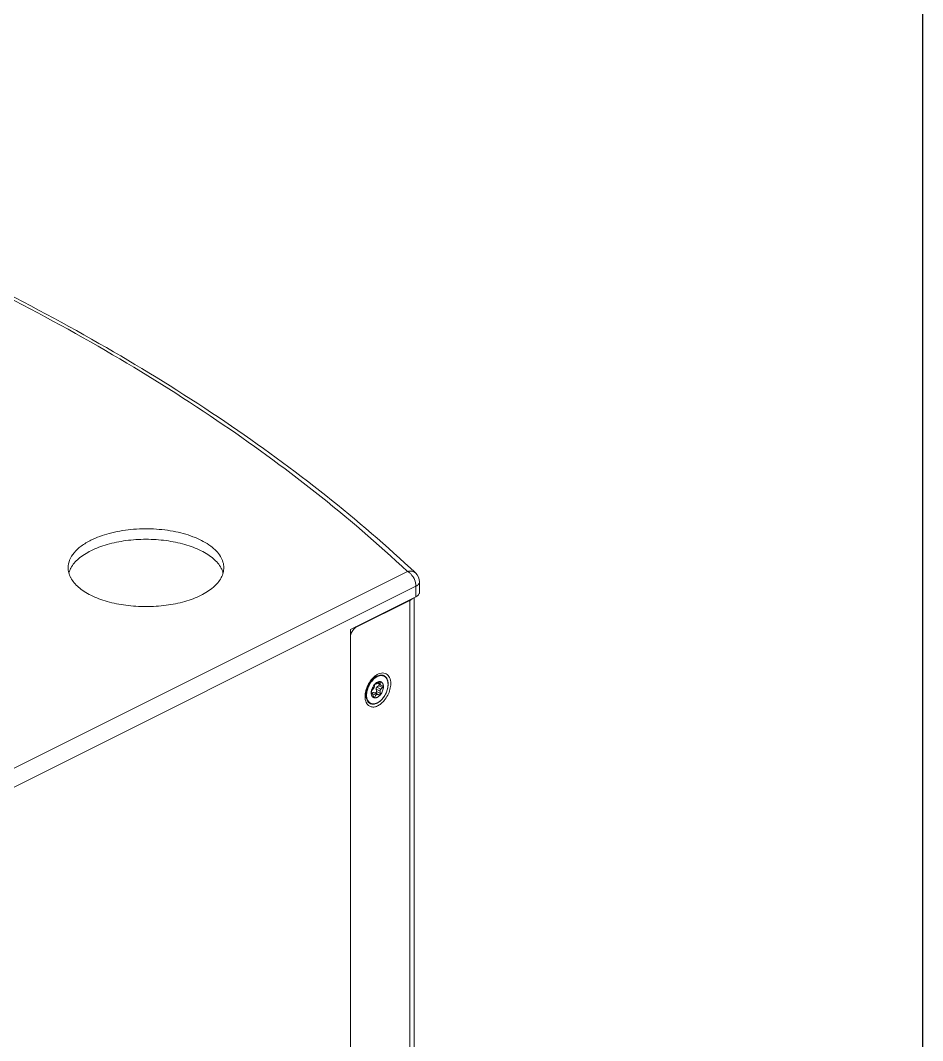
# Model space of a CAD drawing. Header units: millimetres. Extents: x 1177 to 4296, y 93 to 2298.
# Drawn here: x 4072.5 to 4295.7, y 1557.7 to 1809.9 of the extents above; entities that cross this region are included whole.
import ezdxf

# ---------------------------------------------------------------- set-up
doc = ezdxf.new("R2010")
doc.units = ezdxf.units.MM
doc.header["$LTSCALE"] = 0.1
doc.layers.get('0').update_dxf_attribs({"lineweight": 13})
doc.layers.add('图框', color=7, linetype='Continuous')

# ---------------------------------------------------------------- blocks, each defined once
blk = doc.blocks.new('A4-H')
at = {"layer": '图框'}
blk.add_lwpolyline([(0, 210.021), (297, 210.021), (297, 0), (0, 0)], close=True, dxfattribs=at)

msp = doc.modelspace()

# ---------------------------------------------------------------- linework, layer by layer
for p, q in [((3893.6, 1536.33), (4168.25, 1673.65)), ((4170.32, 1673.24), (4170.31, 1673.24)), ((3895.72, 1532.67), (4170.38, 1670)), ((4170.38, 1670), (4170.38, 1667.4)), ((4171.26, 1671.06), (4171.26, 1668.46)), ((4170.38, 1667.4), (4154.17, 1659.29)), ((4168.89, 1666.49), (4155.58, 1659.84)), ((4168.73, 1666.57), (4168.89, 1666.49)), ((4168.89, 1245.61), (4168.89, 1666.49)), ((4169.91, 1246.84), (4169.91, 1667.17)), ((4155.58, 1659.84), (4155.42, 1659.92)), ((4154.17, 1236.67), (4154.17, 1659.29))]:
    msp.add_line(p, q)
at = {"lineweight": 9}
for p, q in [((4160.73, 1645.02), (4161.68, 1644.54)), ((4160.79, 1645.99), (4161.67, 1645.55)), ((4160.98, 1646.1), (4161.5, 1645.84)), ((4162.13, 1644.92), (4161.18, 1645.4)), ((4161.58, 1646.22), (4161.38, 1646.31)), ((4161.67, 1645.55), (4161.68, 1645.54)), ((4161.68, 1645.54), (4161.95, 1645.42)), ((4161.95, 1645.42), (4162.13, 1645.33)), ((4162.13, 1645.33), (4162.13, 1645.33)), ((4159.35, 1643.56), (4159.53, 1643.47)), ((4159.35, 1643.56), (4159.54, 1643.47)), ((4159.37, 1643.54), (4159.37, 1643.54)), ((4159.54, 1643.47), (4159.53, 1643.47)), ((4159.54, 1643.47), (4160.42, 1643.03)), ((4159.84, 1643.69), (4160.79, 1643.21)), ((4160.2, 1642.6), (4159.87, 1642.76)), ((4161.29, 1643.15), (4160.34, 1643.62)), ((4160.55, 1644.54), (4161.5, 1644.06)), ((4161.58, 1643.49), (4160.63, 1643.97))]:
    msp.add_line(p, q, dxfattribs=at)
for centre, radius, start, end in [((4090.54, 1671.5), 6.27, 151.8175, 152.4382), ((4116.68, 1671.5), 6.26, 27.5733, 28.1834), ((3948.52, 1437.33), 323.8, 46.7662, 47.0805), ((4168.26, 1671.06), 3, 359.9969, 46.7984), ((4090.54, 1675.03), 6.26, 207.5733, 208.1829), ((4116.68, 1675.03), 6.27, 331.8168, 332.4383)]:
    msp.add_arc(centre, radius, start, end)
for centre, radius, start, end in [((4163.14, 1644.09), 4.68, 125.9195, 126.8807), ((4163.06, 1644.19), 4.56, 124.9729, 125.9191), ((4162.18, 1644.94), 3.03, 116.5654, 116.9356), ((4162.63, 1643.51), 3.33, 144.9389, 145.5387), ((4165.75, 1640.15), 5.99, 131.7094, 132.8126), ((4161.61, 1643.64), 2.31, 178.8234, 179.9966), ((4161.53, 1643.64), 2.23, 179.9959, 181.4627), ((4162.05, 1643.61), 2.75, 171.9305, 172.7895), ((4153.95, 1630.93), 13.72, 65.9909, 66.7516), ((4159.36, 1630.54), 12.75, 82.798, 83.5676), ((4158.45, 1623.52), 19.83, 81.77, 82.737), ((4167.63, 1644.72), 6.17, 186.1001, 186.6105), ((4159.68, 1642.3), 1.46, 232.5669, 243.3973), ((4159.49, 1643.82), 2.98, 295.6855, 296.5666), ((4159.39, 1643.92), 3.15, 296.5668, 297.4462)]:
    msp.add_arc(centre, radius, start, end, dxfattribs=at)
for points, knots in [([(4168.25, 1673.65), (4153.66, 1687.38), (4129.17, 1706.46), (4093.32, 1728.83), (4063.25, 1744.98), (4030.89, 1759.98), (3984.1, 1778.65), (3947.32, 1790.15), (3922.12, 1796.87)], [0, 0, 0, 0, 0.216325, 0.333385, 0.456228, 0.584647, 0.71835, 1, 1, 1, 1]), ([(4169.02, 1674.46), (4161.83, 1681.14), (4146.46, 1694.2), (4121.29, 1712.37), (4093.56, 1729.55), (4063.41, 1745.65), (4031, 1760.59), (3984.2, 1779.19), (3947.43, 1790.65), (3922.25, 1797.35)], [0, 0, 0, 0, 0.105755, 0.217218, 0.334405, 0.457246, 0.585549, 0.71903, 1, 1, 1, 1]), ([(4122.86, 1674.57), (4122.86, 1675.04), (4122.71, 1676.03), (4122.06, 1677.44), (4121.01, 1678.77), (4119.02, 1680.49), (4115.65, 1682.25), (4110.85, 1683.63), (4105.46, 1684.28), (4099.92, 1684.15), (4094.68, 1683.24), (4091.44, 1682.09), (4090, 1681.37)], [0, 0, 0, 0, 0.038301, 0.078936, 0.123707, 0.173661, 0.289903, 0.425612, 0.573776, 0.725202, 0.870157, 1, 1, 1, 1]), ([(4090, 1681.37), (4089.16, 1680.95), (4087.65, 1680.06), (4085.82, 1678.4), (4084.64, 1676.56), (4084.36, 1675.2), (4084.36, 1674.57)], [0, 0, 0, 0, 0.302467, 0.565523, 0.793419, 1, 1, 1, 1]), ([(4122.2, 1674.46), (4121.73, 1675.34), (4120.65, 1676.57), (4118.86, 1677.89), (4116.55, 1679.19), (4113.11, 1680.46), (4108.52, 1681.38), (4103.61, 1681.7), (4098.7, 1681.38), (4094.11, 1680.46), (4091.27, 1679.41), (4090, 1678.77)], [0, 0, 0, 0, 0.086915, 0.137297, 0.192397, 0.31552, 0.452228, 0.596196, 0.740165, 0.876875, 1, 1, 1, 1]), ([(4090, 1678.77), (4088.91, 1678.23), (4087, 1677.05), (4085.49, 1675.34), (4085.02, 1674.46)], [0, 0, 0, 0, 0.547767, 1, 1, 1, 1]), ([(4084.36, 1674.57), (4084.36, 1674.15), (4084.47, 1673.31), (4084.78, 1672.52), (4084.98, 1672.13)], [0, 0, 0, 0, 0.488635, 1, 1, 1, 1]), ([(4084.98, 1674.4), (4084.94, 1674.31), (4084.76, 1673.95), (4084.62, 1673.57), (4084.54, 1673.28)], [0, 0, 0, 0, 0.256107, 1, 1, 1, 1]), ([(4122.24, 1672.13), (4122.43, 1672.52), (4122.75, 1673.31), (4122.86, 1674.15), (4122.86, 1674.57)], [0, 0, 0, 0, 0.511337, 1, 1, 1, 1]), ([(4122.68, 1673.28), (4122.65, 1673.37), (4122.54, 1673.76), (4122.38, 1674.13), (4122.24, 1674.4)], [0, 0, 0, 0, 0.244721, 1, 1, 1, 1]), ([(4170.31, 1673.24), (4170.06, 1673.48), (4169.37, 1673.81), (4168.63, 1673.75), (4168.26, 1673.66)], [0, 0, 0, 0, 0.474158, 1, 1, 1, 1]), ([(4168.26, 1673.66), (4168.33, 1673.62), (4168.63, 1673.45), (4168.89, 1673.23), (4169.07, 1673.05)], [0, 0, 0, 0, 0.234075, 1, 1, 1, 1]), ([(4169.07, 1673.05), (4169.14, 1672.98), (4169.4, 1672.7), (4169.62, 1672.39), (4169.76, 1672.14)], [0, 0, 0, 0, 0.243015, 1, 1, 1, 1]), ([(4085.02, 1672.08), (4085.49, 1671.19), (4086.57, 1669.97), (4088.36, 1668.65), (4090.67, 1667.34), (4094.11, 1666.07), (4098.7, 1665.15), (4103.61, 1664.83), (4108.52, 1665.15), (4113.11, 1666.07), (4115.95, 1667.12), (4117.22, 1667.76)], [0, 0, 0, 0, 0.086915, 0.137297, 0.192397, 0.315519, 0.452227, 0.596196, 0.740165, 0.876874, 1, 1, 1, 1]), ([(4117.22, 1667.76), (4118.31, 1668.3), (4120.22, 1669.48), (4121.73, 1671.19), (4122.2, 1672.07)], [0, 0, 0, 0, 0.547766, 1, 1, 1, 1]), ([(4169.76, 1672.14), (4169.86, 1671.97), (4170.19, 1671.3), (4170.38, 1670.55), (4170.38, 1670)], [0, 0, 0, 0, 0.261389, 1, 1, 1, 1]), ([(4170.38, 1670), (4170.51, 1670.06), (4170.75, 1670.2), (4171.03, 1670.46), (4171.22, 1670.75), (4171.26, 1670.96), (4171.26, 1671.06)], [0, 0, 0, 0, 0.301645, 0.56535, 0.793487, 1, 1, 1, 1]), ([(4171.26, 1668.46), (4171.26, 1668.36), (4171.22, 1668.15), (4171.03, 1667.86), (4170.75, 1667.6), (4170.51, 1667.46), (4170.38, 1667.4)], [0, 0, 0, 0, 0.206513, 0.43465, 0.698355, 1, 1, 1, 1]), ([(4168.89, 1666.49), (4168.96, 1666.53), (4169.21, 1666.67), (4169.44, 1666.84), (4169.58, 1666.99)], [0, 0, 0, 0, 0.272777, 1, 1, 1, 1]), ([(4155.58, 1659.84), (4155.49, 1659.79), (4155.08, 1659.54), (4154.77, 1659.15), (4154.58, 1658.83)], [0, 0, 0, 0, 0.226557, 1, 1, 1, 1]), ([(4154.59, 1658.84), (4154.59, 1658.84), (4154.58, 1658.84), (4154.58, 1658.83), (4154.48, 1658.67), (4154.37, 1658.43), (4154.29, 1658.18), (4154.28, 1658.12), (4154.26, 1658.07), (4154.25, 1658.02), (4154.23, 1657.96), (4154.21, 1657.88), (4154.19, 1657.8), (4154.17, 1657.71)], [-0.013778, -0.013778, -0.013778, -0.013778, 0, 0, 0, 0.75249, 1, 1, 1, 1.204931, 1.204931, 1.204931, 1.541823, 1.541823, 1.541823, 1.541823])]:
    msp.add_open_spline(points, degree=3, knots=knots)
for points, knots in [([(4157.78, 1642.74), (4157.78, 1643.21), (4157.92, 1644.19), (4158.45, 1645.58), (4159.25, 1646.85), (4159.95, 1647.55), (4160.33, 1647.83)], [0, 0, 0, 0, 0.240922, 0.500003, 0.75907, 1, 1, 1, 1]), ([(4159.91, 1647.19), (4159.88, 1647.16), (4159.74, 1647.03), (4159.61, 1646.89), (4159.52, 1646.79)], [0, 0, 0, 0, 0.245484, 1, 1, 1, 1]), ([(4160.47, 1647.61), (4160.43, 1647.58), (4160.23, 1647.45), (4160.04, 1647.31), (4159.91, 1647.19)], [0, 0, 0, 0, 0.24203, 1, 1, 1, 1]), ([(4160.81, 1647.64), (4160.66, 1647.57), (4160.38, 1647.4), (4160.13, 1647.19), (4160, 1647.08)], [0, 0, 0, 0, 0.483613, 1, 1, 1, 1]), ([(4160.45, 1647.92), (4160.67, 1648.07), (4161.1, 1648.32), (4161.79, 1648.54), (4162.45, 1648.55), (4163.04, 1648.36), (4163.53, 1647.97), (4163.89, 1647.4), (4164.1, 1646.7), (4164.15, 1646.19), (4164.15, 1645.92)], [0, 0, 0, 0, 0.143043, 0.271444, 0.387278, 0.495975, 0.605408, 0.723213, 0.854444, 1, 1, 1, 1]), ([(4160.75, 1647.77), (4160.73, 1647.76), (4160.63, 1647.71), (4160.54, 1647.66), (4160.47, 1647.61)], [0, 0, 0, 0, 0.245343, 1, 1, 1, 1]), ([(4162.47, 1647.88), (4162.41, 1647.91), (4162.29, 1647.96), (4162.09, 1648.01), (4161.88, 1648.04), (4161.58, 1648.04), (4161.2, 1647.96), (4160.9, 1647.84), (4160.75, 1647.77)], [0, 0, 0, 0, 0.113031, 0.227421, 0.344446, 0.465219, 0.72105, 1, 1, 1, 1]), ([(4160.82, 1641.15), (4161, 1641.24), (4161.36, 1641.47), (4161.86, 1641.91), (4162.31, 1642.43), (4162.71, 1643.04), (4163.04, 1643.69), (4163.28, 1644.37), (4163.44, 1645.05), (4163.49, 1645.71), (4163.44, 1646.32), (4163.3, 1646.86), (4163.09, 1647.24), (4162.88, 1647.49), (4162.7, 1647.64), (4162.51, 1647.76), (4162.3, 1647.84), (4162.07, 1647.9), (4161.75, 1647.92), (4161.32, 1647.86), (4160.99, 1647.73), (4160.82, 1647.65)], [0, 0, 0, 0, 0.063265, 0.131823, 0.204585, 0.280032, 0.356417, 0.431911, 0.504761, 0.573445, 0.636852, 0.694489, 0.746724, 0.771287, 0.795134, 0.818602, 0.84206, 0.865879, 0.890399, 0.942508, 1, 1, 1, 1]), ([(4162.47, 1647.88), (4162.58, 1647.82), (4162.8, 1647.68), (4163.06, 1647.39), (4163.27, 1647.04), (4163.41, 1646.62), (4163.49, 1646.16), (4163.51, 1645.66), (4163.47, 1645.14), (4163.36, 1644.6), (4163.2, 1644.06), (4162.98, 1643.52), (4162.71, 1643.01), (4162.4, 1642.52), (4162.05, 1642.08), (4161.67, 1641.7), (4161.27, 1641.37), (4160.98, 1641.2), (4160.84, 1641.12)], [0, 0, 0, 0, 0.04635, 0.094125, 0.144538, 0.198443, 0.256269, 0.318041, 0.383438, 0.45187, 0.522543, 0.594532, 0.666834, 0.738429, 0.808338, 0.87568, 0.939728, 1, 1, 1, 1]), ([(4159.52, 1646.79), (4159.39, 1646.65), (4159.16, 1646.35), (4158.84, 1645.88), (4158.57, 1645.37), (4158.35, 1644.84), (4158.18, 1644.3), (4158.07, 1643.76), (4158.02, 1643.24), (4158.03, 1642.9), (4158.04, 1642.74)], [0, 0, 0, 0, 0.126284, 0.255734, 0.386577, 0.516975, 0.645108, 0.76927, 0.887962, 1, 1, 1, 1]), ([(4159.62, 1646.69), (4159.49, 1646.55), (4159.25, 1646.24), (4158.93, 1645.75), (4158.66, 1645.22), (4158.44, 1644.66), (4158.28, 1644.11), (4158.19, 1643.55), (4158.16, 1643.02), (4158.19, 1642.68), (4158.21, 1642.52)], [0, 0, 0, 0, 0.127491, 0.258267, 0.390299, 0.521487, 0.64978, 0.77329, 0.890419, 1, 1, 1, 1]), ([(4159.33, 1644), (4159.35, 1644.12), (4159.4, 1644.36), (4159.52, 1644.72), (4159.68, 1645.07), (4159.81, 1645.29), (4159.89, 1645.4)], [0, 0, 0, 0, 0.241715, 0.492248, 0.746727, 1, 1, 1, 1]), ([(4159.46, 1644.26), (4159.52, 1644.29), (4159.62, 1644.37), (4159.76, 1644.51), (4159.89, 1644.68), (4159.99, 1644.87), (4160.07, 1645.07), (4160.12, 1645.28), (4160.13, 1645.47), (4160.12, 1645.6), (4160.11, 1645.66)], [0, 0, 0, 0, 0.115637, 0.240562, 0.372008, 0.506398, 0.639871, 0.768657, 0.889478, 1, 1, 1, 1]), ([(4159.53, 1644.47), (4159.57, 1644.55), (4159.62, 1644.71), (4159.69, 1644.87), (4159.72, 1644.95)], [0, 0, 0, 0, 0.515876, 1, 1, 1, 1]), ([(4160, 1647.08), (4159.97, 1647.05), (4159.84, 1646.93), (4159.71, 1646.8), (4159.62, 1646.69)], [0, 0, 0, 0, 0.245479, 1, 1, 1, 1]), ([(4159.72, 1644.95), (4159.73, 1644.99), (4159.79, 1645.13), (4159.86, 1645.28), (4159.91, 1645.38)], [0, 0, 0, 0, 0.253873, 1, 1, 1, 1]), ([(4159.91, 1645.43), (4159.93, 1645.46), (4160.01, 1645.57), (4160.1, 1645.68), (4160.17, 1645.76)], [0, 0, 0, 0, 0.253987, 1, 1, 1, 1]), ([(4159.91, 1645.38), (4159.93, 1645.42), (4159.98, 1645.5), (4160.04, 1645.58), (4160.1, 1645.65), (4160.14, 1645.69), (4160.17, 1645.71), (4160.19, 1645.73), (4160.2, 1645.73)], [0, 0, 0, 0, 0.273641, 0.574888, 0.714236, 0.83469, 0.930719, 1, 1, 1, 1]), ([(4162.34, 1645.16), (4162.34, 1644.99), (4162.3, 1644.64), (4162.16, 1644.13), (4161.92, 1643.63), (4161.62, 1643.19), (4161.26, 1642.82), (4160.93, 1642.58), (4160.66, 1642.46), (4160.47, 1642.41), (4160.28, 1642.38), (4160.16, 1642.39), (4160.1, 1642.4)], [0, 0, 0, 0, 0.128809, 0.266666, 0.408304, 0.547874, 0.679834, 0.799848, 0.854727, 0.906117, 0.954336, 1, 1, 1, 1]), ([(4160.17, 1645.76), (4160.27, 1645.87), (4160.48, 1646.06), (4160.77, 1646.24), (4161.01, 1646.34), (4161.17, 1646.39), (4161.34, 1646.41), (4161.45, 1646.41), (4161.5, 1646.41)], [0, 0, 0, 0, 0.288312, 0.551739, 0.673309, 0.788096, 0.896657, 1, 1, 1, 1]), ([(4160.2, 1645.73), (4160.22, 1645.74), (4160.29, 1645.77), (4160.37, 1645.79), (4160.42, 1645.8)], [0, 0, 0, 0, 0.234293, 1, 1, 1, 1]), ([(4160.42, 1645.8), (4160.45, 1645.81), (4160.5, 1645.83), (4160.59, 1645.87), (4160.69, 1645.92), (4160.75, 1645.96), (4160.79, 1645.99)], [0, 0, 0, 0, 0.174041, 0.406426, 0.687634, 1, 1, 1, 1]), ([(4160.73, 1645.02), (4160.7, 1644.99), (4160.64, 1644.92), (4160.57, 1644.8), (4160.54, 1644.67), (4160.54, 1644.58), (4160.55, 1644.54)], [0, 0, 0, 0, 0.252147, 0.50318, 0.752544, 1, 1, 1, 1]), ([(4161.18, 1645.4), (4161.14, 1645.37), (4160.99, 1645.25), (4160.84, 1645.12), (4160.73, 1645.02)], [0, 0, 0, 0, 0.249747, 1, 1, 1, 1]), ([(4160.79, 1645.99), (4160.83, 1646.01), (4161, 1646.11), (4161.17, 1646.21), (4161.29, 1646.28)], [0, 0, 0, 0, 0.248883, 1, 1, 1, 1]), ([(4161.23, 1645.77), (4161.24, 1645.76), (4161.26, 1645.74), (4161.29, 1645.69), (4161.3, 1645.64), (4161.3, 1645.57), (4161.26, 1645.48), (4161.21, 1645.42), (4161.18, 1645.4)], [0, 0, 0, 0, 0.115359, 0.230174, 0.347259, 0.468733, 0.726294, 1, 1, 1, 1]), ([(4161.29, 1646.28), (4161.32, 1646.29), (4161.36, 1646.31), (4161.43, 1646.33), (4161.49, 1646.34), (4161.53, 1646.33), (4161.55, 1646.32)], [0, 0, 0, 0, 0.300242, 0.57566, 0.811056, 1, 1, 1, 1]), ([(4161.5, 1645.84), (4161.49, 1645.81), (4161.49, 1645.75), (4161.52, 1645.67), (4161.59, 1645.6), (4161.64, 1645.56), (4161.67, 1645.55)], [0, 0, 0, 0, 0.237288, 0.472424, 0.723454, 1, 1, 1, 1]), ([(4161.5, 1646.41), (4161.55, 1646.4), (4161.63, 1646.38), (4161.76, 1646.34), (4161.88, 1646.27), (4161.95, 1646.22), (4161.98, 1646.18)], [0, 0, 0, 0, 0.253285, 0.50163, 0.749143, 1, 1, 1, 1]), ([(4161.58, 1646.22), (4161.57, 1646.19), (4161.54, 1646.06), (4161.51, 1645.94), (4161.5, 1645.84)], [0, 0, 0, 0, 0.244334, 1, 1, 1, 1]), ([(4164.15, 1645.92), (4164.15, 1645.44), (4164, 1644.44), (4163.45, 1643.02), (4162.62, 1641.75), (4161.9, 1641.05), (4161.52, 1640.77)], [0, 0, 0, 0, 0.241611, 0.501415, 0.76046, 1, 1, 1, 1]), ([(4161.55, 1646.32), (4161.55, 1646.32), (4161.57, 1646.31), (4161.58, 1646.28), (4161.59, 1646.25), (4161.58, 1646.23), (4161.58, 1646.22)], [0, 0, 0, 0, 0.241904, 0.472848, 0.720057, 1, 1, 1, 1]), ([(4162.13, 1644.92), (4162.1, 1644.9), (4161.97, 1644.8), (4161.85, 1644.7), (4161.77, 1644.62)], [0, 0, 0, 0, 0.249785, 1, 1, 1, 1]), ([(4161.98, 1646.18), (4162.04, 1646.13), (4162.15, 1645.99), (4162.26, 1645.75), (4162.33, 1645.47), (4162.34, 1645.27), (4162.34, 1645.16)], [0, 0, 0, 0, 0.219653, 0.457363, 0.717236, 1, 1, 1, 1]), ([(4162.13, 1645.33), (4162.15, 1645.32), (4162.18, 1645.3), (4162.22, 1645.26), (4162.24, 1645.21), (4162.25, 1645.17), (4162.25, 1645.15)], [0, 0, 0, 0, 0.253344, 0.500133, 0.746624, 1, 1, 1, 1]), ([(4162.25, 1645.15), (4162.25, 1645.13), (4162.24, 1645.08), (4162.21, 1645), (4162.16, 1644.95), (4162.13, 1644.92)], [0, 0, 0, 0, 0.235347, 0.482572, 1, 1, 1, 1]), ([(4158.33, 1640.82), (4158.24, 1640.94), (4157.89, 1641.52), (4157.78, 1642.22), (4157.78, 1642.74)], [0, 0, 0, 0, 0.224402, 1, 1, 1, 1]), ([(4158.04, 1642.74), (4158.06, 1642.57), (4158.11, 1642.24), (4158.27, 1641.8), (4158.46, 1641.48), (4158.64, 1641.27), (4158.74, 1641.18), (4158.8, 1641.14)], [0, 0, 0, 0, 0.280678, 0.538835, 0.776684, 0.889751, 1, 1, 1, 1]), ([(4158.21, 1642.52), (4158.24, 1642.36), (4158.31, 1642.05), (4158.48, 1641.69), (4158.64, 1641.45), (4158.78, 1641.3), (4158.94, 1641.17), (4159.1, 1641.06), (4159.29, 1640.98), (4159.48, 1640.92), (4159.68, 1640.89), (4159.97, 1640.89), (4160.35, 1640.95), (4160.64, 1641.06), (4160.78, 1641.13)], [0, 0, 0, 0, 0.140907, 0.270048, 0.330899, 0.389747, 0.447134, 0.503687, 0.560085, 0.61702, 0.675146, 0.735047, 0.861785, 1, 1, 1, 1]), ([(4159.3, 1643.69), (4159.3, 1643.71), (4159.31, 1643.8), (4159.31, 1643.89), (4159.32, 1643.95)], [0, 0, 0, 0, 0.245184, 1, 1, 1, 1]), ([(4160.1, 1642.4), (4160.04, 1642.41), (4159.93, 1642.44), (4159.77, 1642.52), (4159.64, 1642.63), (4159.52, 1642.78), (4159.43, 1642.95), (4159.33, 1643.21), (4159.31, 1643.43), (4159.3, 1643.58)], [0, 0, 0, 0, 0.112144, 0.222945, 0.335495, 0.452637, 0.576612, 0.708875, 1, 1, 1, 1]), ([(4159.33, 1643.69), (4159.33, 1643.73), (4159.34, 1643.82), (4159.36, 1643.91), (4159.37, 1643.95)], [0, 0, 0, 0, 0.49396, 1, 1, 1, 1]), ([(4159.35, 1643.56), (4159.35, 1643.57), (4159.34, 1643.59), (4159.33, 1643.63), (4159.33, 1643.66), (4159.33, 1643.69)], [0, 0, 0, 0, 0.180597, 0.408876, 1, 1, 1, 1]), ([(4159.37, 1643.54), (4159.36, 1643.55), (4159.36, 1643.55), (4159.35, 1643.56), (4159.35, 1643.56)], [0, 0, 0, 0, 0.214679, 1, 1, 1, 1]), ([(4159.37, 1643.95), (4159.38, 1644), (4159.43, 1644.17), (4159.49, 1644.34), (4159.53, 1644.47)], [0, 0, 0, 0, 0.24812, 1, 1, 1, 1]), ([(4159.63, 1643.65), (4159.6, 1643.64), (4159.54, 1643.59), (4159.49, 1643.53), (4159.47, 1643.5)], [0, 0, 0, 0, 0.491676, 1, 1, 1, 1]), ([(4159.72, 1643.17), (4159.71, 1643.21), (4159.68, 1643.28), (4159.64, 1643.35), (4159.61, 1643.4), (4159.58, 1643.44), (4159.56, 1643.46), (4159.54, 1643.47)], [0, 0, 0, 0, 0.32919, 0.612775, 0.732587, 0.836651, 1, 1, 1, 1]), ([(4159.84, 1643.69), (4159.8, 1643.69), (4159.73, 1643.69), (4159.66, 1643.67), (4159.63, 1643.65)], [0, 0, 0, 0, 0.507703, 1, 1, 1, 1]), ([(4159.91, 1642.66), (4159.9, 1642.7), (4159.83, 1642.87), (4159.76, 1643.04), (4159.72, 1643.17)], [0, 0, 0, 0, 0.252572, 1, 1, 1, 1]), ([(4160.34, 1643.62), (4160.3, 1643.63), (4160.13, 1643.65), (4159.96, 1643.67), (4159.84, 1643.69)], [0, 0, 0, 0, 0.254793, 1, 1, 1, 1]), ([(4160.03, 1642.51), (4160, 1642.53), (4159.97, 1642.56), (4159.93, 1642.61), (4159.92, 1642.64), (4159.91, 1642.66)], [0, 0, 0, 0, 0.453872, 0.717726, 1, 1, 1, 1]), ([(4160.2, 1642.6), (4160.19, 1642.58), (4160.17, 1642.55), (4160.14, 1642.52), (4160.1, 1642.5), (4160.07, 1642.5), (4160.04, 1642.51), (4160.03, 1642.51)], [0, 0, 0, 0, 0.285229, 0.534625, 0.650237, 0.763798, 1, 1, 1, 1]), ([(4160.42, 1643.03), (4160.4, 1642.99), (4160.32, 1642.85), (4160.25, 1642.71), (4160.2, 1642.6)], [0, 0, 0, 0, 0.253652, 1, 1, 1, 1]), ([(4160.63, 1643.97), (4160.64, 1643.92), (4160.64, 1643.83), (4160.59, 1643.72), (4160.52, 1643.66), (4160.46, 1643.63), (4160.4, 1643.62), (4160.36, 1643.62), (4160.34, 1643.62)], [0, 0, 0, 0, 0.26219, 0.520208, 0.644916, 0.765571, 0.883413, 1, 1, 1, 1]), ([(4160.79, 1643.21), (4160.75, 1643.21), (4160.68, 1643.21), (4160.58, 1643.18), (4160.49, 1643.12), (4160.44, 1643.06), (4160.42, 1643.03)], [0, 0, 0, 0, 0.25391, 0.50015, 0.74593, 1, 1, 1, 1]), ([(4160.55, 1644.54), (4160.55, 1644.49), (4160.57, 1644.3), (4160.6, 1644.11), (4160.63, 1643.97)], [0, 0, 0, 0, 0.248696, 1, 1, 1, 1]), ([(4161.58, 1643.49), (4161.59, 1643.45), (4161.59, 1643.35), (4161.54, 1643.25), (4161.47, 1643.19), (4161.42, 1643.16), (4161.35, 1643.14), (4161.31, 1643.14), (4161.29, 1643.15)], [0, 0, 0, 0, 0.262176, 0.520191, 0.644891, 0.765572, 0.883371, 1, 1, 1, 1]), ([(4161.68, 1644.54), (4161.65, 1644.51), (4161.59, 1644.45), (4161.53, 1644.33), (4161.49, 1644.2), (4161.49, 1644.11), (4161.5, 1644.06)], [0, 0, 0, 0, 0.252147, 0.50318, 0.752544, 1, 1, 1, 1]), ([(4161.5, 1644.01), (4161.51, 1643.97), (4161.53, 1643.79), (4161.56, 1643.62), (4161.58, 1643.49)], [0, 0, 0, 0, 0.248908, 1, 1, 1, 1]), ([(4161.52, 1640.77), (4161.24, 1640.57), (4160.67, 1640.25), (4159.76, 1640.06), (4158.92, 1640.25), (4158.5, 1640.61), (4158.33, 1640.82)], [0, 0, 0, 0, 0.292604, 0.545983, 0.772929, 1, 1, 1, 1]), ([(4160.8, 1641.1), (4160.65, 1641.02), (4160.34, 1640.9), (4159.95, 1640.83), (4159.65, 1640.83), (4159.43, 1640.85), (4159.22, 1640.91), (4159.09, 1640.96), (4159.03, 1640.99)], [0, 0, 0, 0, 0.275556, 0.530421, 0.651633, 0.769627, 0.885381, 1, 1, 1, 1])]:
    msp.add_open_spline(points, degree=3, knots=knots, dxfattribs=at)

# ---------------------------------------------------------------- block references
at = {"layer": '图框', "xscale": 10.49907088195, "yscale": 10.49907088195, "zscale": 10.49907088195}
msp.add_blockref('A4-H', (1177.46, 93.43), dxfattribs=at)

doc.saveas('drawing.dxf')
